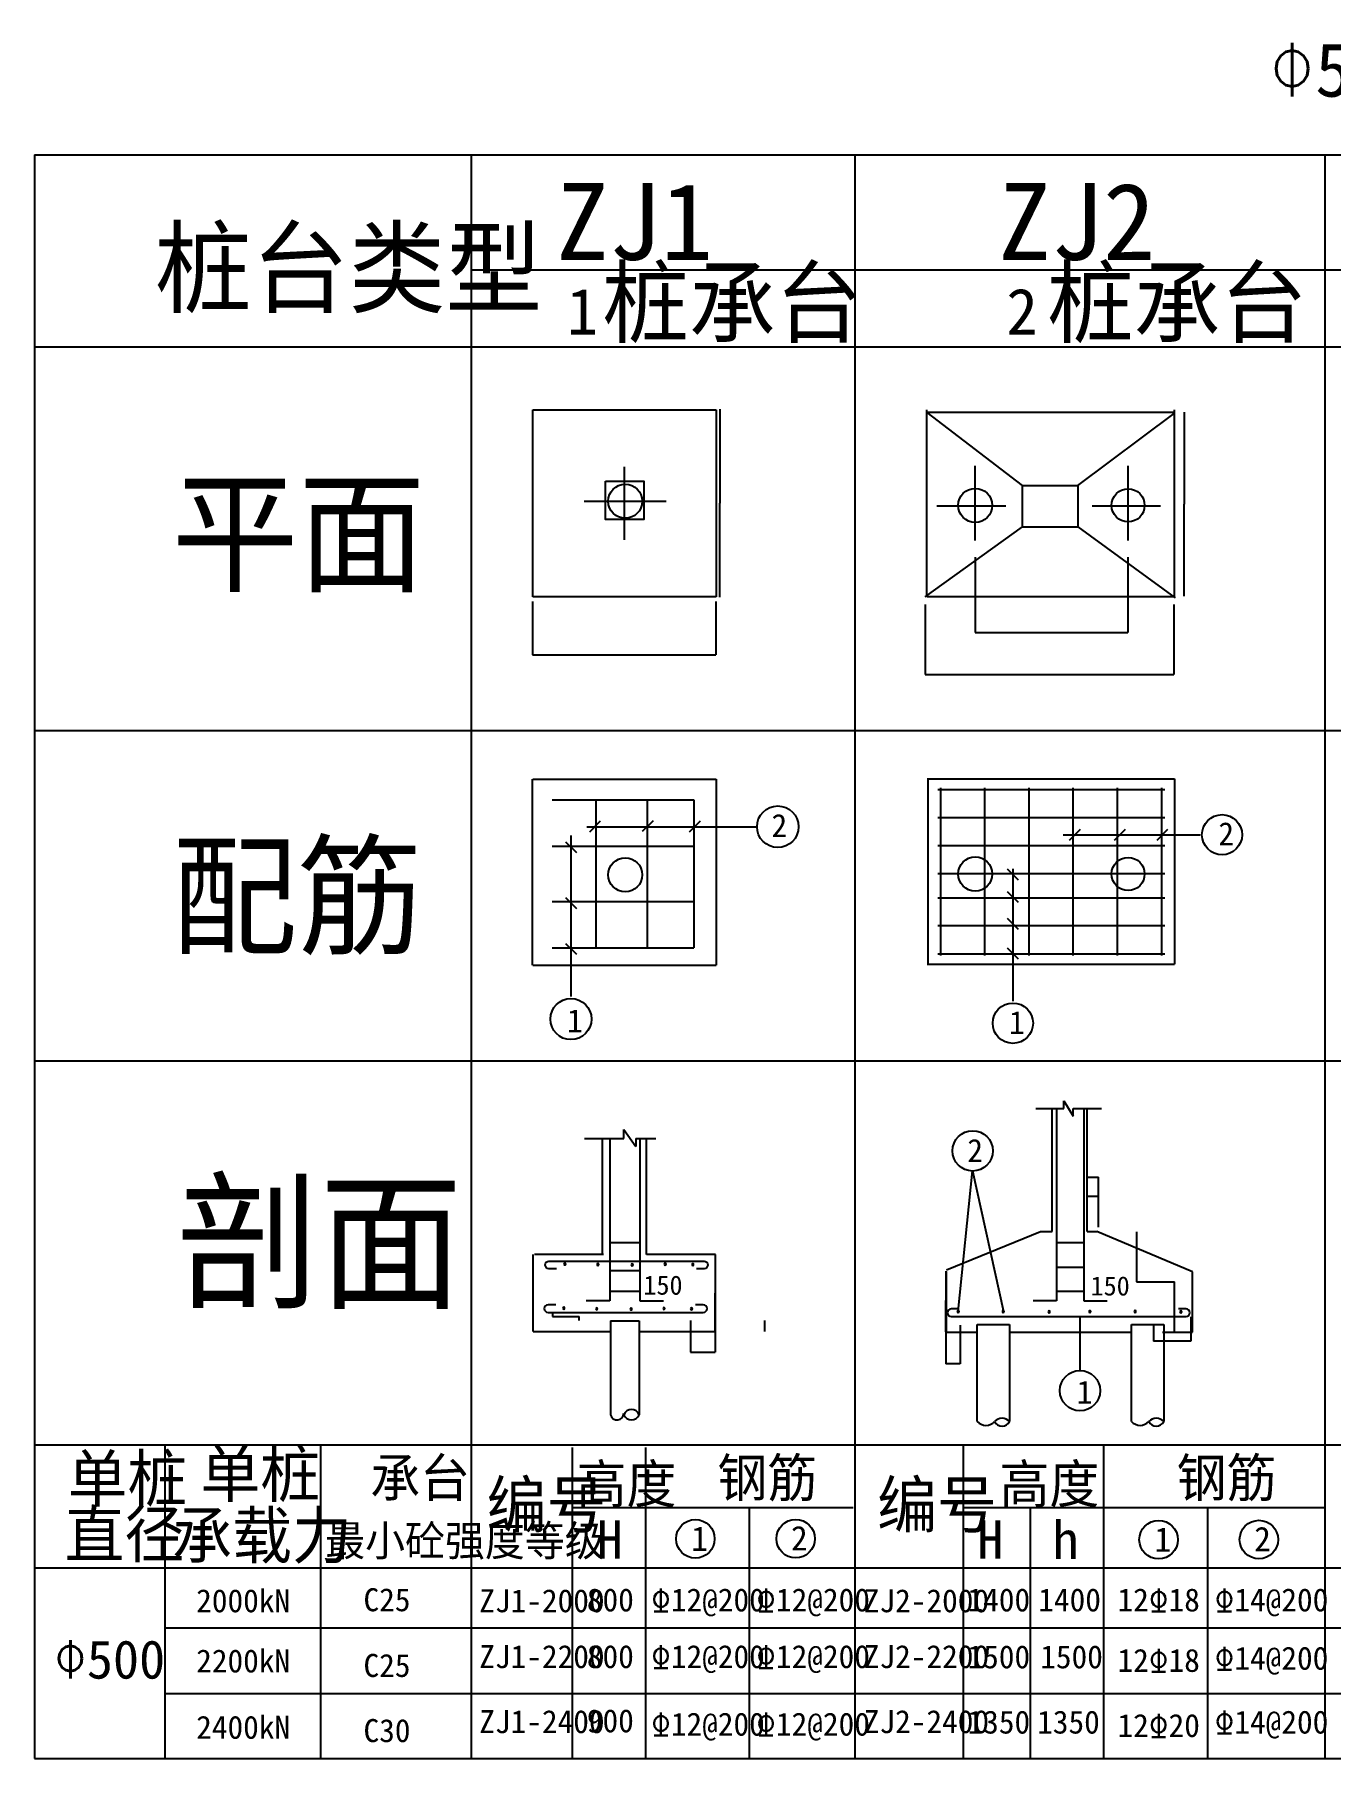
# Model space of a CAD drawing. Header units: metres. Extents: x 286951 to 370790, y 63783 to 92969.
# Drawn here: x 326775 to 348724, y 63783 to 92969 of the extents above; entities that cross this region are included whole.
import ezdxf

# ---------------------------------------------------------------- set-up
doc = ezdxf.new("R2010")
doc.units = ezdxf.units.M
for name, color, linetype in [('CC3', 7, 'Continuous'), ('PUB_DIM', 3, 'Continuous'), ('QC', 4, 'Continuous'), ('STEEL', 6, 'Continuous'), ('ZX', 3, 'Continuous')]:
    doc.layers.add(name, color=color, linetype=linetype)
doc.dimstyles.get("Standard").update_dxf_attribs({"dimtxt": 2.5, "dimasz": 2.5, "dimexe": 1.25, "dimexo": 0.625, "dimtad": 1, "dimcen": 2.5, "dimazin": 3, "dimtfac": 1, "dimtmove": 0, "dimatfit": 3})

# ---------------------------------------------------------------- blocks, each defined once
blk = doc.blocks.new('*D16')
for p, q in [((338380.38, 86623.06), (338380.38, 85033.03)), ((338380.13, 85033.03), (338379.88, 85033.03)), ((338380.38, 83443.01), (338380.38, 85033.03)), ((338380.38, 85033.03), (338380.38, 85033.03)), ((338380.63, 85033.03), (338380.88, 85033.03))]:
    blk.add_line(p, q)
at = {"layer": 'Defpoints'}
for p in [(338380.38, 86623.06), (338380.38, 85033.03), (338380.38, 83443.01)]:
    blk.add_point(p, dxfattribs=at)
at = {"layer": 'CC3', "insert": (338380.38, 85034.155), "char_height": 1, "attachment_point": 5}
blk.add_mtext('1000', dxfattribs=at)
blk = doc.blocks.new('*D17')
for p, q in [((337883.71, 71195.61), (337883.71, 70664.62)), ((338301.97, 71005.92), (338301.97, 70664.62)), ((337883.96, 70664.62), (338091.34, 70664.62)), ((338094.34, 70664.62), (338301.72, 70664.62))]:
    blk.add_line(p, q)
at = {"layer": 'Defpoints'}
for p in [(337883.71, 71195.61), (338301.97, 71005.92), (337883.71, 70664.62)]:
    blk.add_point(p, dxfattribs=at)
at = {"layer": 'CC3', "insert": (338092.84, 70664.62), "char_height": 1, "attachment_point": 5}
blk.add_mtext('100', dxfattribs=at)
blk = doc.blocks.new('*D18')
for p, q in [((338301.97, 72316.64), (338301.97, 71661.28)), ((338301.72, 71661.28), (338301.47, 71661.28)), ((338301.97, 71005.92), (338301.97, 71661.28)), ((338301.97, 71661.28), (338301.97, 71661.28)), ((338302.22, 71661.28), (338302.47, 71661.28))]:
    blk.add_line(p, q)
at = {"layer": 'Defpoints'}
for p in [(338301.97, 72316.64), (338301.97, 71661.28), (338301.97, 71005.92)]:
    blk.add_point(p, dxfattribs=at)
at = {"layer": 'CC3', "insert": (338301.97, 71662.405), "char_height": 1, "attachment_point": 5}
blk.add_mtext('H', dxfattribs=at)
blk = doc.blocks.new('*D24')
for p, q in [((335549.69, 71337.88), (335549.69, 71266.75)), ((335549.94, 71266.75), (335772.815, 71266.75)), ((335774.815, 71266.75), (335997.69, 71266.75)), ((335997.94, 71195.61), (335997.94, 71266.75))]:
    blk.add_line(p, q)
at = {"layer": 'Defpoints'}
for p in [(335549.69, 71337.88), (335549.69, 71266.75), (335997.94, 71195.61)]:
    blk.add_point(p, dxfattribs=at)
at = {"layer": 'CC3', "insert": (335773.815, 71266.75), "char_height": 1, "attachment_point": 5}
blk.add_mtext('35', dxfattribs=at)
blk = doc.blocks.new('*D38')
for p, q in [((335207.8, 83372.34), (335207.8, 82466.65)), ((338315.52, 83372.34), (338315.52, 82466.65)), ((335208.05, 82466.65), (336759.66, 82466.65)), ((336763.66, 82466.65), (338315.27, 82466.65))]:
    blk.add_line(p, q)
at = {"layer": 'Defpoints'}
for p in [(335207.8, 83372.34), (338315.52, 83372.34), (335207.8, 82466.65)]:
    blk.add_point(p, dxfattribs=at)
at = {"layer": 'CC3', "insert": (336761.66, 82466.65), "char_height": 1, "attachment_point": 5}
blk.add_mtext('1000', dxfattribs=at)
blk = doc.blocks.new('*D40')
for p, q in [((346356.34, 71260.45), (346356.34, 70847.94)), ((345723.94, 71135.02), (345723.94, 70847.94)), ((346039.14, 70847.94), (345723.69, 70847.94)), ((346356.59, 70847.94), (346041.14, 70847.94))]:
    blk.add_line(p, q)
at = {"layer": 'Defpoints'}
for p in [(346356.34, 71260.45), (345723.94, 71135.02), (346356.34, 70847.94)]:
    blk.add_point(p, dxfattribs=at)
at = {"layer": 'CC3', "insert": (346040.14, 70847.94), "char_height": 1, "attachment_point": 5}
blk.add_mtext('35', dxfattribs=at)
blk = doc.blocks.new('*D41')
for p, q in [((345439, 72698.66), (345439, 71851.63)), ((345439.25, 71851.63), (345760.105, 71851.63)), ((345761.105, 71851.63), (346081.96, 71851.63)), ((346082.21, 71004.6), (346082.21, 71851.63))]:
    blk.add_line(p, q)
at = {"layer": 'Defpoints'}
for p in [(345439, 72698.66), (345439, 71851.63), (346082.21, 71004.6)]:
    blk.add_point(p, dxfattribs=at)
at = {"layer": 'CC3', "insert": (345760.605, 71851.63), "char_height": 1, "attachment_point": 5}
blk.add_mtext('H', dxfattribs=at)
blk = doc.blocks.new('*D42')
for p, q in [((342209.27, 71004.6), (342209.27, 70466.6)), ((342449.22, 71117.89), (342449.22, 70466.6)), ((342327.745, 70466.6), (342209.02, 70466.6)), ((342449.47, 70466.6), (342330.745, 70466.6))]:
    blk.add_line(p, q)
at = {"layer": 'Defpoints'}
for p in [(342209.27, 71004.6), (342449.22, 71117.89), (342449.22, 70466.6)]:
    blk.add_point(p, dxfattribs=at)
at = {"layer": 'CC3', "insert": (342329.245, 70466.6), "char_height": 1, "attachment_point": 5}
blk.add_mtext('100', dxfattribs=at)
blk = doc.blocks.new('*D43')
for p, q in [((342209.27, 72030.79), (342209.27, 71538.53)), ((342209.02, 71538.53), (342208.77, 71538.53)), ((342209.27, 71004.6), (342209.27, 71538.53)), ((342209.27, 71538.53), (342209.27, 71538.53)), ((342209.52, 71538.53), (342209.77, 71538.53))]:
    blk.add_line(p, q)
at = {"layer": 'Defpoints'}
for p in [(342209.27, 72030.79), (342209.27, 71538.53), (342209.27, 71004.6)]:
    blk.add_point(p, dxfattribs=at)
at = {"layer": 'CC3', "insert": (342209.27, 71539.655), "char_height": 1, "attachment_point": 5}
blk.add_mtext('h', dxfattribs=at)
blk = doc.blocks.new('*D44')
for p, q in [((344605.5, 72703.93), (344605.5, 73624.77)), ((344605.75, 73624.77), (344699.08, 73624.77)), ((344701.08, 73624.77), (344794.41, 73624.77)), ((344794.66, 72777.65), (344794.66, 73624.77))]:
    blk.add_line(p, q)
at = {"layer": 'Defpoints'}
for p in [(344605.5, 73624.77), (344605.5, 72703.93), (344794.66, 72777.65)]:
    blk.add_point(p, dxfattribs=at)
at = {"insert": (344700.08, 73624.77), "char_height": 1, "attachment_point": 5}
blk.add_mtext('50', dxfattribs=at)
blk = doc.blocks.new('*D52')
for p, q in [((341861.44, 83318.3), (341861.44, 82134.1)), ((346071.68, 83318.3), (346071.68, 82134.1)), ((341861.69, 82134.1), (343964.56, 82134.1)), ((343968.56, 82134.1), (346071.43, 82134.1))]:
    blk.add_line(p, q)
at = {"layer": 'Defpoints'}
for p in [(341861.44, 83318.3), (346071.68, 83318.3), (341861.44, 82134.1)]:
    blk.add_point(p, dxfattribs=at)
at = {"layer": 'CC3', "insert": (343966.56, 82134.1), "char_height": 1, "attachment_point": 5}
blk.add_mtext('2500', dxfattribs=at)
blk = doc.blocks.new('*D53')
for p, q in [((342708.05, 84119.2), (342708.05, 82847.71)), ((345289.93, 84119.2), (345289.93, 82847.71)), ((342708.3, 82847.71), (343996.99, 82847.71)), ((344000.99, 82847.71), (345289.68, 82847.71))]:
    blk.add_line(p, q)
at = {"layer": 'Defpoints'}
for p in [(342708.05, 84119.2), (345289.93, 84119.2), (342708.05, 82847.71)]:
    blk.add_point(p, dxfattribs=at)
at = {"layer": 'CC3', "insert": (343998.99, 82847.71), "char_height": 1, "attachment_point": 5}
blk.add_mtext('1500', dxfattribs=at)
blk = doc.blocks.new('*D56')
for p, q in [((346246.96, 86573.18), (346246.96, 85015.71)), ((346246.71, 85015.71), (346246.46, 85015.71)), ((346246.96, 83458.25), (346246.96, 85015.71)), ((346246.96, 85015.71), (346246.96, 85015.71)), ((346247.21, 85015.71), (346247.46, 85015.71))]:
    blk.add_line(p, q)
at = {"layer": 'Defpoints'}
for p in [(346246.96, 86573.18), (346246.96, 85015.71), (346246.96, 83458.25)]:
    blk.add_point(p, dxfattribs=at)
at = {"layer": 'CC3', "insert": (346246.96, 85016.835), "char_height": 1, "attachment_point": 5}
blk.add_mtext('1000', dxfattribs=at)

msp = doc.modelspace()

# ---------------------------------------------------------------- linework, layer by layer
for p, q in [((335217.54, 83446.59), (335217.54, 86614.72)), ((335217.54, 86614.72), (338320.3, 86614.72)), ((338320.3, 86614.72), (338320.3, 83446.59)), ((341887.98, 83446.59), (341887.98, 86614.72)), ((341887.98, 86576.52), (346083.88, 86576.52)), ((346080.55, 83446.59), (346080.55, 86614.72)), ((336444.39, 84758.63), (336444.39, 85408.63)), ((336444.39, 85408.63), (337094.39, 85408.63)), ((337094.39, 85408.63), (337094.39, 84758.63)), ((337094.39, 84758.63), (336444.39, 84758.63)), ((338320.3, 83446.59), (335217.54, 83446.59)), ((341887.98, 83454.49), (346083.88, 83454.49)), ((335540.81, 80013.68), (337938.7, 80013.68)), ((336279.01, 80013.68), (336279.01, 77508.16)), ((337150.51, 80013.68), (337150.51, 77508.16)), ((337938.7, 80013.68), (337938.7, 77508.16)), ((342071.28, 80184.93), (345918.91, 80184.93)), ((342116.27, 80217.87), (342116.27, 77375.11)), ((342864.47, 80217.87), (342864.47, 77375.11)), ((343612.66, 80217.87), (343612.66, 77375.11)), ((344360.86, 80217.87), (344360.86, 77375.11)), ((345110.72, 80217.87), (345110.72, 77375.11)), ((345858.92, 80217.87), (345858.92, 77375.11)), ((342071.28, 79712.02), (345918.91, 79712.02)), ((335540.81, 79225.93), (337938.7, 79225.93)), ((342071.28, 79237.79), (345918.91, 79237.79)), ((342071.28, 78763.56), (345918.91, 78763.56)), ((335540.81, 78293.28), (337938.7, 78293.28)), ((342071.28, 78355.19), (345918.91, 78355.19)), ((342071.28, 77882.28), (345918.91, 77882.28)), ((335540.81, 77508.16), (337938.7, 77508.16)), ((342071.28, 77408.04), (345918.91, 77408.04))]:
    msp.add_line(p, q)
for points in [[(336444.39, 85408.63), (337094.39, 85408.63), (337094.39, 84758.63), (336444.39, 84758.63), (336444.39, 85408.63)], [(336355.94, 79648.5), (336172.09, 79464.65)], [(337251.33, 79657.6), (337067.48, 79473.75)], [(338047.1, 79648.5), (337863.25, 79464.65)], [(344483.1, 79508.87), (344299.25, 79325.02)], [(345243.82, 79508.87), (345059.97, 79325.02)], [(345964.51, 79508.87), (345780.66, 79325.02)], [(335768.83, 79302.65), (335952.68, 79118.8)], [(343250.79, 78842.61), (343434.64, 78658.76)], [(335768.83, 78359.2), (335952.68, 78175.35)], [(343250.79, 78461.23), (343434.64, 78277.38)], [(343250.79, 78006.74), (343434.64, 77822.89)], [(335768.83, 77581.68), (335952.68, 77397.83)], [(343250.79, 77505.14), (343434.64, 77321.29)]]:
    msp.add_lwpolyline(points)
at = {"layer": 'CC3'}
for p, q in [((326774.7, 90933.63), (326774.7, 63783.01)), ((341885.98, 86570.41), (343503.82, 85335.8)), ((344446.83, 85335.8), (346078.69, 86552.39)), ((343503.82, 85335.8), (344446.83, 85335.8)), ((343503.82, 85335.8), (343503.82, 84633.28)), ((344446.83, 85335.8), (344446.83, 84633.28)), ((343503.82, 84633.28), (341856.19, 83451.32)), ((343503.82, 84633.28), (344446.83, 84633.28)), ((344446.83, 84633.28), (346094.46, 83433.31)), ((335202.54, 80360.13), (335202.54, 77215.72)), ((335217.54, 80360.13), (338320.3, 80360.13)), ((338320.3, 80360.13), (338320.3, 77215.72)), ((341891.31, 80365.4), (346083.88, 80365.4)), ((341906.31, 80365.4), (341906.31, 77227.57)), ((346083.88, 80365.4), (346083.88, 77227.57)), ((343342.71, 78844.03), (343342.71, 76605.92)), ((335217.54, 77215.72), (338320.3, 77215.72)), ((341891.31, 77227.57), (346083.88, 77227.57)), ((343730.66, 74785.28), (344207.24, 74785.28)), ((344008.94, 72703.93), (344008.94, 74785.28)), ((344207.24, 74785.28), (344207.24, 74915.7)), ((344207.24, 74915.7), (344367.21, 74656.19)), ((344367.21, 74656.19), (344367.21, 74785.28)), ((344367.21, 74785.28), (344843.79, 74785.28)), ((344605.5, 72703.93), (344605.5, 74785.28)), ((336755.59, 74433.56), (336957.22, 74146.39)), ((336755.59, 74279.44), (336755.59, 74433.56)), ((336087.38, 74279.44), (336755.59, 74279.44)), ((336392.11, 72315.33), (336392.11, 74257.04)), ((336957.22, 74279.44), (336957.22, 74146.39)), ((336957.22, 74279.44), (337300.49, 74279.44)), ((337140.3, 72315.33), (337140.3, 74257.04)), ((344611.05, 73304.25), (344791.59, 73304.25)), ((342220.93, 72054.5), (343810.64, 72703.93)), ((343810.64, 72703.93), (344008.94, 72703.93)), ((344605.5, 72703.93), (344763.8, 72703.93)), ((346385.17, 72022.88), (344763.8, 72703.93)), ((335219.2, 71013.83), (335219.2, 72313.83)), ((336410.65, 72315.33), (335240.65, 72315.33)), ((338310.3, 72315.33), (337140.3, 72315.33)), ((338310.3, 71013.83), (338310.3, 72315.33)), ((342217.6, 72025.52), (342217.6, 70985.52)), ((346385.17, 71003.29), (346385.17, 72022.88)), ((335219.2, 71013.83), (336532.29, 71013.83)), ((336532.29, 71190.35), (336532.29, 69602.99)), ((336532.29, 71190.35), (337017.21, 71190.35)), ((337017.21, 71190.35), (337017.21, 69602.99)), ((337017.21, 71013.83), (338290.31, 71013.83)), ((339144.6, 71012.4), (339144.6, 71198.07)), ((342217.6, 71003.29), (342722.51, 71003.29)), ((342740.84, 69488.38), (342740.84, 71129.75)), ((342740.84, 71129.75), (343287.4, 71129.75)), ((343287.4, 71129.75), (343287.4, 69488.38)), ((343304.07, 71003.29), (345352.03, 71003.29)), ((345352.03, 71129.75), (345898.59, 71129.75)), ((345352.03, 71129.75), (345898.59, 71129.75)), ((345352.03, 69488.38), (345352.03, 71129.75)), ((345352.03, 69488.38), (345352.03, 71129.75)), ((345880.26, 71003.29), (346385.17, 71003.29)), ((345898.59, 71129.75), (345898.59, 69488.38)), ((345898.59, 71129.75), (345898.59, 69488.38))]:
    msp.add_line(p, q, dxfattribs=at)
for centre, radius in [((336780.58, 85066.88), 288.28), ((342707.83, 84997.06), 288.28), ((345295.69, 84997.06), 280.59), ((339363.44, 79556.58), 351.6), ((346887.06, 79421.81), 339.49), ((336780.58, 78742.48), 288.28), ((342707.83, 78756.97), 288.28), ((345295.69, 78756.97), 280.59), ((335860.75, 76300.19), 347.77), ((343345.02, 76230.8), 341.45), ((342663.16, 74069.1), 341.45), ((344481.46, 70010.47), 341.45), ((337967.79, 67502.1), 326.27), ((339666.4, 67504.2), 326.27), ((345812.36, 67487.67), 326.27), ((347510.97, 67489.77), 326.27)]:
    msp.add_circle(centre, radius, dxfattribs=at)
for centre, radius, start, end in [((336642.63, 69627.4), 113, 192.47, 358.31), ((336886.4, 69550.85), 140.82, 21.73, 158.27), ((336886.4, 69655.13), 140.82, 201.73, 338.27), ((342888.31, 69623.02), 199.69, 222.39, 317.61), ((343161.59, 69373.52), 170.36, 42.39, 137.61), ((343161.59, 69546.34), 138.52, 204.74, 335.26), ((345499.5, 69623.02), 199.69, 222.39, 317.61), ((345499.5, 69623.02), 199.69, 222.39, 317.61), ((345772.78, 69373.52), 170.36, 42.39, 137.61), ((345772.78, 69373.52), 170.36, 42.39, 137.61), ((345772.78, 69546.34), 138.52, 204.74, 335.26), ((345772.78, 69546.34), 138.52, 204.74, 335.26)]:
    msp.add_arc(centre, radius, start, end, dxfattribs=at)
at = {"layer": 'PUB_DIM'}
for points in [[(335742.26, 72153.88, 1), (335773.46, 72153.88, 1)], [(336300.5, 72144.7, 1), (336331.7, 72144.7, 1)], [(336882.84, 72140.4, 1), (336914.04, 72140.4, 1)], [(337441.08, 72150.83, 1), (337472.28, 72150.83, 1)], [(337906.76, 72144.09, 1), (337937.96, 72144.09, 1)], [(335722.02, 71405.48, 1), (335753.22, 71405.48, 1)], [(336280.25, 71396.3, 1), (336311.45, 71396.3, 1)], [(336862.6, 71391.99, 1), (336893.8, 71391.99, 1)], [(337420.83, 71402.43, 1), (337452.03, 71402.43, 1)], [(337886.51, 71395.68, 1), (337917.71, 71395.68, 1)], [(342401.44, 71348.3, 1), (342432.64, 71348.3, 1)], [(343167.17, 71349.23, 1), (343198.37, 71349.23, 1)], [(343941.48, 71344.17, 1), (343972.68, 71344.17, 1)], [(344632.93, 71348.3, 1), (344664.13, 71348.3, 1)], [(345398.66, 71349.23, 1), (345429.86, 71349.23, 1)], [(346172.97, 71344.17, 1), (346204.17, 71344.17, 1)]]:
    msp.add_lwpolyline(points, format="xyb", close=True, dxfattribs=at)
at = {"layer": 'QC'}
for p, q in [((326774.7, 90933.63), (370692.27, 90933.63)), ((334169.39, 90933.63), (334169.39, 63783.01)), ((340669.39, 90933.63), (340669.39, 63783.01)), ((348628.76, 90933.63), (348628.76, 63783.01)), ((334169.39, 88983.63), (370692.27, 88983.63)), ((326774.7, 87683.63), (370692.27, 87683.63)), ((326774.7, 81183.63), (370692.27, 81183.63)), ((326774.7, 75593.63), (370692.27, 75593.63)), ((326774.7, 69093.63), (370692.27, 69093.63)), ((328984.7, 69093.63), (328984.7, 63783.01)), ((331621.44, 69093.63), (331621.44, 63783.01)), ((335878.19, 69047.89), (335878.19, 63783.01)), ((337121.44, 69047.89), (337121.44, 63783.01)), ((342501.64, 69093.63), (342501.64, 63783.01)), ((344881.37, 69093.63), (344881.37, 63783.01)), ((335878.19, 68030.73), (340639.47, 68030.73)), ((338880.46, 68030.73), (338880.46, 63783.01)), ((342501.64, 68030.73), (348639.28, 68030.73)), ((343639.93, 68030.73), (343639.93, 63783.01)), ((346642.2, 68030.73), (346642.2, 63783.01)), ((326774.7, 67013.63), (370692.27, 67013.63)), ((328984.7, 65997.83), (370692.27, 65997.83)), ((328984.7, 65015.8), (328984.7, 64888.66)), ((328984.7, 64885.8), (370692.27, 64885.8)), ((335878.19, 64895.03), (335878.19, 64895.03)), ((326774.7, 63783.01), (370692.27, 63783.01))]:
    msp.add_line(p, q, dxfattribs=at)
at = {"layer": 'STEEL'}
for p, q in [((344086.09, 74785.28), (344086.09, 71528.37)), ((344544.68, 74785.28), (344544.68, 71528.37)), ((336516.55, 74264.58), (336516.55, 71528.37)), ((337026.47, 74264.58), (337026.47, 71528.37)), ((336513.96, 72519.28), (337023.87, 72519.28)), ((344086.09, 72519.28), (344544.68, 72519.28)), ((344086.09, 72102.93), (344544.68, 72102.93)), ((336513.96, 72042.1), (337023.87, 72042.1)), ((336516.55, 71528.37), (336117.63, 71528.37)), ((336513.96, 71696.99), (337023.87, 71696.99)), ((337026.47, 71528.37), (337425.4, 71528.37)), ((344086.09, 71528.37), (343687.16, 71528.37)), ((344086.09, 71696.99), (344544.68, 71696.99)), ((344544.68, 71528.37), (344943.61, 71528.37))]:
    msp.add_line(p, q, dxfattribs=at)
for points in [[(335617.58, 72074.38), (335487.58, 72074.38, -1), (335487.58, 72204.38), (338114.59, 72204.38, -1), (338114.59, 72074.38), (337984.59, 72074.38)], [(335604.08, 71464.61), (335474.08, 71464.61, 1), (335474.08, 71334.61), (338101.09, 71334.61, 1), (338101.09, 71464.61), (337971.09, 71464.61)], [(342431.1, 71393.65), (342301.1, 71393.65, 1), (342301.1, 71263.65), (346277.64, 71263.65, 1), (346277.64, 71393.65), (346147.64, 71393.65)]]:
    msp.add_lwpolyline(points, format="xyb", dxfattribs=at)
at = {"layer": 'ZX'}
for p, q in [((336760.79, 85650.34), (336760.79, 84414.34)), ((342707.83, 84400.32), (342707.83, 85663.62)), ((345295.69, 84400.32), (345295.69, 85663.62)), ((336082.45, 85068.37), (337474.18, 85068.37)), ((342054.42, 84987.74), (343227.22, 84987.74)), ((344685.68, 84987.74), (345842.61, 84987.74)), ((335860.75, 79410.35), (335860.75, 76684.84)), ((336129.04, 79556.58), (339011.84, 79556.58)), ((344197.56, 79416.94), (346517.13, 79416.94)), ((343342.71, 78844.03), (343342.71, 76605.92)), ((342417.56, 71352.37), (342659.19, 73734.07)), ((342659.19, 73734.07), (343184.09, 71352.37)), ((344484.72, 70353.65), (344484.72, 71264.34))]:
    msp.add_line(p, q, dxfattribs=at)

# ---------------------------------------------------------------- texts
for s, height, p in [('%%130500预应力管桩基础承台大样', 910, (347684.04, 91916.04)), ('桩台类型', 1261.87, (328813.8, 88387.82)), ('桩承台', 1128.45, (336392.52, 87867.48)), ('桩承台', 1128.45, (343925.93, 87867.48)), ('平面', 1651.15, (329098.75, 83707.42)), ('配筋', 1634.67, (329098.75, 77570.07)), ('剖面', 1863.57, (329179.63, 71595.9)), ('单桩', 780, (327335.97, 68132.21)), ('单桩', 780, (329585.02, 68210.59)), ('承台', 650, (332461.69, 68210.59)), ('钢筋', 650, (338342.27, 68210.59)), ('钢筋', 650, (346118.86, 68210.59)), ('编号', 780, (334431.01, 67690.25)), ('高度', 650, (335955.73, 68106.52)), ('编号', 780, (341046.61, 67690.25)), ('高度', 650, (343117.83, 68106.52)), ('直径', 780, (327283.67, 67191.67)), ('承载力', 780, (329108.44, 67169.92)), ('最小砼强度等级', 520, (331698.42, 67210.29)), ('2000kN', 390, (329513.31, 66259.2)), ('C25', 390, (332347.15, 66275.87)), ('ZJ1-2000', 390, (334307.48, 66259.2)), ('800', 390, (336129.81, 66273.31)), ('%%13112@200', 390, (337217.56, 66273.31)), ('%%13112@200', 390, (338997.51, 66273.31)), ('ZJ2-2000', 390, (340819.34, 66259.2)), ('1400', 390, (342575.89, 66273.31)), ('1400', 390, (343774.76, 66273.31)), ('12%%13118', 390, (345116.29, 66273.31)), ('%%13114@200', 390, (346761.04, 66273.31)), ('%%130500', 650, (327104.67, 65135.78)), ('ZJ1-2200', 390, (334307.48, 65313.64)), ('800', 390, (336129.81, 65313.64)), ('%%13112@200', 390, (337217.56, 65313.64)), ('%%13112@200', 390, (338997.51, 65313.64)), ('ZJ2-2200', 390, (340819.34, 65313.64)), ('1500', 390, (342575.89, 65309.7)), ('1500', 390, (343807.66, 65309.7)), ('%%13114@200', 390, (346761.04, 65286.19)), ('2200kN', 390, (329513.31, 65240.28)), ('C25', 390, (332347.15, 65163.85)), ('12%%13118', 390, (345116.29, 65249.71)), ('2400kN', 390, (329513.31, 64116.86)), ('ZJ1-2400', 390, (334307.48, 64212.85)), ('900', 390, (336129.81, 64226.96)), ('%%13112@200', 390, (337217.56, 64170.51)), ('%%13112@200', 390, (338997.51, 64170.51)), ('ZJ2-2400', 390, (340819.34, 64212.85)), ('1350', 390, (342575.89, 64205.06)), ('1350', 390, (343755.79, 64205.06)), ('12%%13120', 390, (345116.29, 64146.92)), ('%%13114@200', 390, (346761.04, 64205.06)), ('C30', 390, (332347.15, 64061.05))]:
    msp.add_text(s, height=height).set_placement(p)
at = {"layer": 'CC3'}
for s, height, p in [('ZJ1', 1300, (335614.13, 89153.17)), ('ZJ2', 1300, (343102.76, 89153.17)), ('2', 390, (339256.8, 79382.92)), ('2', 390, (346824.73, 79243.28)), ('1', 390, (335795.41, 76078.33)), ('1', 390, (343280.38, 76047.04)), ('2', 390, (342573.19, 73881.38)), ('150', 325, (337087.03, 71634.88)), ('150', 325, (344660.43, 71621.54)), ('1', 390, (344427.14, 69791.36)), ('H', 650, (336297.45, 67166.43)), ('2', 416, (339586.73, 67305.04)), ('H', 650, (342741.59, 67166.43)), ('h', 650, (344014.26, 67158.06)), ('1', 416, (337897.82, 67296.63)), ('1', 416, (345742.4, 67282.2)), ('2', 416, (347431.31, 67290.6))]:
    msp.add_text(s, height=height, dxfattribs=at).set_placement(p)
at = {"layer": 'QC'}
for s, p in [('1', (335789.49, 87888.47)), ('2', (343235.7, 87888.47))]:
    msp.add_text(s, height=780, dxfattribs=at).set_placement(p)

# ---------------------------------------------------------------- dimensions: what is measured, and where the dimension line sits
dim = msp.add_linear_dim(base=(344605.5, 73624.77), p1=(344605.5, 72703.93), p2=(344794.66, 72777.65), text='50', dimstyle='Standard')
dim.commit()
dim.dimension.update_dxf_attribs({"geometry": '*D44', "text_midpoint": (344700.08, 73624.77)})
at = {"layer": 'CC3'}
for base, p1, p2, text, picture, middle in [((338380.38, 85033.03), (338380.38, 86623.06), (338380.38, 83443.01), '1000', '*D16', (338380.38, 85034.155)), ((346246.96, 85015.71), (346246.96, 86573.18), (346246.96, 83458.25), '1000', '*D56', (346246.96, 85016.835)), ((342708.05, 82847.71), (342708.05, 84119.2), (345289.93, 84119.2), '1500', '*D53', (343998.99, 82847.71)), ((335207.8, 82466.65), (335207.8, 83372.34), (338315.52, 83372.34), '1000', '*D38', (336761.66, 82466.65)), ((341861.44, 82134.1), (341861.44, 83318.3), (346071.68, 83318.3), '2500', '*D52', (343966.56, 82134.1)), ((345439, 71851.63), (345439, 72698.66), (346082.21, 71004.6), 'H', '*D41', (345760.605, 71851.63)), ((338301.97, 71661.28), (338301.97, 72316.64), (338301.97, 71005.92), 'H', '*D18', (338301.97, 71662.405)), ((342209.27, 71538.53), (342209.27, 72030.79), (342209.27, 71004.6), 'h', '*D43', (342209.27, 71539.655)), ((335549.69, 71266.75), (335549.69, 71337.88), (335997.94, 71195.61), '35', '*D24', (335773.815, 71266.75)), ((346356.34, 70847.94), (346356.34, 71260.45), (345723.94, 71135.02), '35', '*D40', (346040.14, 70847.94)), ((337883.71, 70664.62), (337883.71, 71195.61), (338301.97, 71005.92), '100', '*D17', (338092.84, 70664.62)), ((342449.22, 70466.6), (342449.22, 71117.89), (342209.27, 71004.6), '100', '*D42', (342329.245, 70466.6))]:
    dim = msp.add_linear_dim(base=base, p1=p1, p2=p2, text=text, dimstyle='Standard', dxfattribs=at)
    dim.commit()
    dim.dimension.update_dxf_attribs({"geometry": picture, "text_midpoint": middle})

doc.saveas('drawing.dxf')
